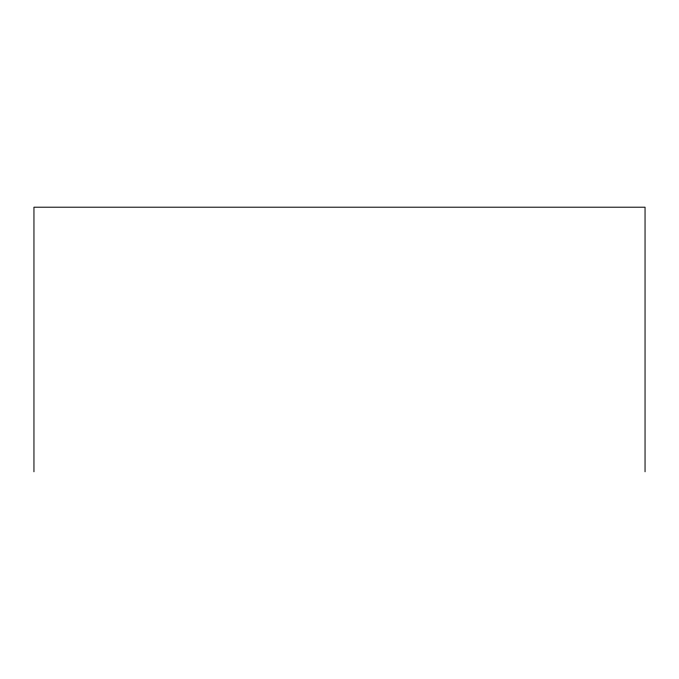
<?xml version="1.0" encoding="UTF-8"?>
<svg xmlns="http://www.w3.org/2000/svg" width="679" height="679" viewBox="0 0 679 679"><rect width="100%" height="100%" fill="white"/><g stroke="black" fill="none" stroke-linecap="round" stroke-linejoin="round"><path stroke-width="1.02" d="M645.05 471.795L645.05 207.205L33.95 207.205L33.95 471.795"/></g></svg>
